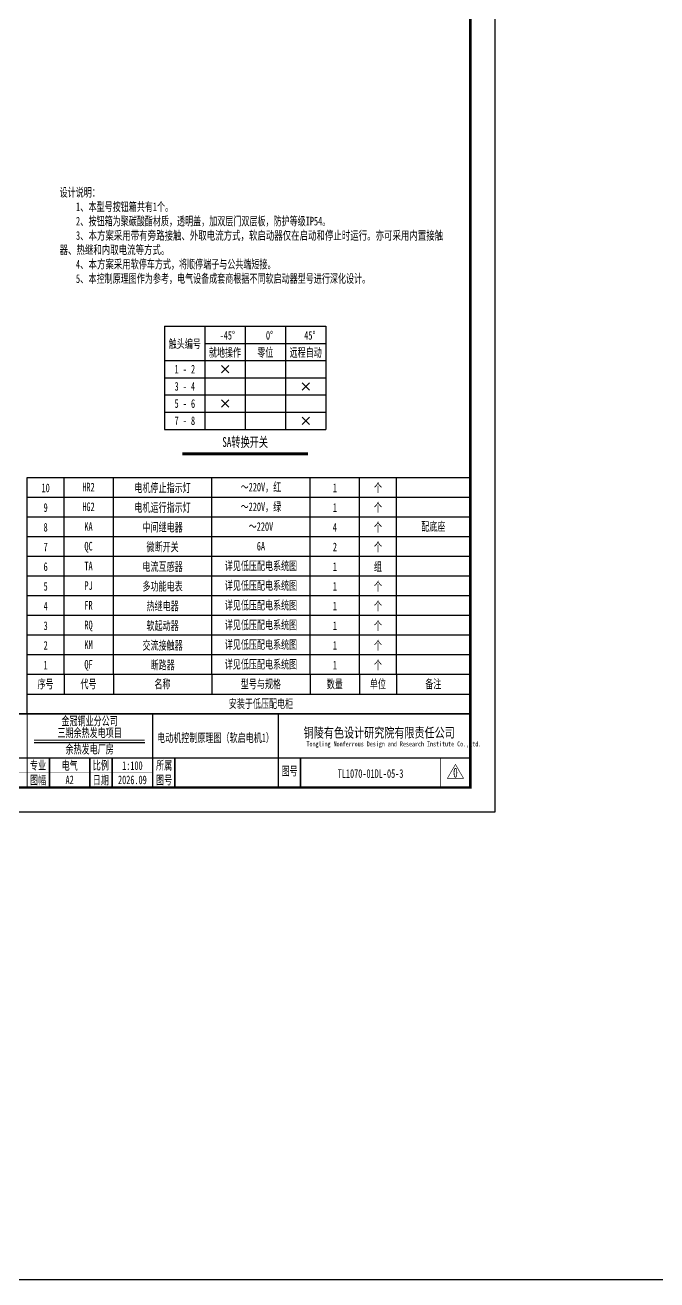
# Model space of a CAD drawing. Header units: millimetres. Extents: x -24326 to 675674, y 148048 to 606396.
# Drawn here: x 336288 to 361955, y 148048 to 199024 of the extents above; entities that cross this region are included whole.
import ezdxf
from ezdxf.enums import TextEntityAlignment as Align

# ---------------------------------------------------------------- set-up
doc = ezdxf.new("R2010")
doc.units = ezdxf.units.MM
doc.layers.add('CAXA0层', color=7, linetype='Continuous', lineweight=25)
doc.layers.add('SW', color=8, linetype='Continuous', lineweight=20)
for name, color, linetype in [('TEXT', 4, 'Continuous'), ('图框', 7, 'Continuous'), ('照明平面设备层', 1, 'Continuous')]:
    doc.layers.add(name, color=color, linetype=linetype)
doc.styles.add('HZ', font='simsun.ttf', dxfattribs={"width": 0.75})
doc.styles.add('标准', font='NSimSun.ttf', dxfattribs={"width": 0.667})

# ---------------------------------------------------------------- blocks, each defined once
blk = doc.blocks.new('3')
at = {"layer": 'TEXT', "color": 7, "lineweight": 25, "style": 'HZ', "width": 0.75}
for s, height, p in [('铜陵有色设计研究院有限责任公司', 400, (221501, 249018)), ('Tongling Nonferrous Design and Research Institute Co.,Ltd.', 200, (221613, 248659))]:
    blk.add_text(s, height=height, dxfattribs=at).set_placement(p)
blk = doc.blocks.new('铜陵有色图签02')
at = {"layer": '图框', "linetype": 'Continuous', "lineweight": 50}
for p, q in [((-38401, 3003), (-38401, 1)), ((-29100, 3001), (-29100, 0))]:
    blk.add_line(p, q, dxfattribs=at)
at = {"layer": '图框', "color": 7, "linetype": 'Continuous', "lineweight": 25}
for p, q in [((-36201, 3010), (-36201, 9)), ((-34701, 3010), (-34701, 9)), ((-33401, 3017), (-33401, 16)), ((-31901, 3017), (-31901, 16)), ((-30601, 3017), (-30601, 16)), ((-29100, 1201), (-37501, 1201))]:
    blk.add_line(p, q, dxfattribs=at)
at = {"layer": '图框', "color": 7, "linetype": 'Continuous', "lineweight": 35}
for p, q in [((-27300, 3001), (-27300, 1)), ((-21600, 1197), (-21600, -3)), ((-17100, 1200), (-17100, 0)), ((-15450, 0), (-15450, 1200)), ((-14550, 1200), (-14550, 0)), ((-12000, 1201), (-12000, 1)), ((-6900, 1202), (-6900, 2))]:
    blk.add_line(p, q, dxfattribs=at)
at = {"layer": '图框', "lineweight": 25}
blk.add_line((-17723, 1830), (-13223, 1830), dxfattribs=at)
at = {"layer": '图框', "lineweight": 70, "const_width": 70}
blk.add_lwpolyline([(-17980, 3001), (0, 3001), (-38401, 3001)], dxfattribs=at)
at = {"layer": '图框', "color": 7, "linetype": 'Continuous', "lineweight": 25, "const_width": 25}
for points in [[(-37501, 3000), (-37501, 0)], [(-25800, 3001), (-25800, 1)], [(-24300, 3001), (-24300, 1)], [(-23100, 2401), (-37501, 2401)], [(-23100, 1801), (-37501, 1801)], [(-23100, 1201), (-29100, 1201)], [(-12900, 600), (-18000, 600), (-37501, 600)], [(-602, 943), (-932, 371), (-272, 371), (-602, 943)]]:
    blk.add_lwpolyline(points, dxfattribs=at)
at = {"layer": '图框', "linetype": 'Continuous', "lineweight": 50, "const_width": 50}
for points in [[(-23100, 3001), (-23100, 1)], [(-18000, 3000), (-18000, 0)]]:
    blk.add_lwpolyline(points, dxfattribs=at)
at = {"layer": '图框', "lineweight": 50, "const_width": 50}
for points in [[(-12900, 3001), (-12900, 1)], [(-7800, 3001), (-7800, 1)], [(0, 3000), (0, 0)], [(-23100, 1200), (0, 1200)]]:
    blk.add_lwpolyline(points, dxfattribs=at)
at = {"layer": '图框', "lineweight": 25, "const_width": 35}
blk.add_lwpolyline([(-17723, 1930), (-13223, 1930)], dxfattribs=at)
at = {"layer": '图框', "color": 7, "linetype": 'Continuous', "lineweight": 35, "const_width": 25}
blk.add_lwpolyline([(-1200, 1201), (-1200, 0)], dxfattribs=at)
at = {"layer": '图框', "linetype": 'Continuous', "lineweight": 70, "const_width": 70}
blk.add_lwpolyline([(-38401, 1), (0, 0)], dxfattribs=at)
at = {"layer": '图框', "lineweight": 25}
blk.add_blockref('3', (-228268, -246986), dxfattribs=at)
at = {"layer": 'TEXT', "color": 7, "lineweight": 25, "style": '标准', "width": 0.667}
for s, height, p in [('总  图', 300, (-36862, 2555)), ('建  筑', 300, (-34062, 2562)), ('热  工', 300, (-31262, 2562)), ('项目负责人', 350, (-28197, 2541)), ('会', 300, (-37942, 2054)), ('冶  炼', 300, (-36862, 1955)), ('化  工', 300, (-34062, 1962)), ('给排水', 300, (-31262, 1962)), ('审  定', 350, (-28197, 1941)), ('签', 300, (-37942, 1404)), ('选  矿', 300, (-36862, 1355)), ('暖  通', 300, (-34062, 1362)), ('自  控', 300, (-31262, 1362)), ('审  核', 350, (-28197, 1341)), ('栏', 300, (-37942, 754)), ('采  矿', 300, (-36862, 754)), ('机  械', 300, (-34062, 761)), ('电  气', 300, (-31262, 761)), ('校  对', 350, (-28197, 741)), ('项目编号', 350, (-22343, 730)), ('专业', 350, (-17559, 730)), ('比例', 350, (-15009, 730)), ('所属', 350, (-12438, 730)), ('专  业', 300, (-36862, 170)), ('签  字', 300, (-35449, 170)), ('专  业', 300, (-34062, 177)), ('签  字', 300, (-32649, 177)), ('专  业', 300, (-31262, 177)), ('签  字', 300, (-29849, 177)), ('设  计', 350, (-28197, 139)), ('设计阶段', 350, (-22343, 130)), ('图幅', 350, (-17559, 130)), ('日期', 350, (-15009, 130)), ('图号', 350, (-12438, 130)), ('图号', 350, (-7339, 495))]:
    blk.add_text(s, height=height, dxfattribs=at).set_placement(p, align=Align.CENTER)

msp = doc.modelspace()

# ---------------------------------------------------------------- linework, layer by layer
at = {"color": 2, "linetype": 'ByBlock', "lineweight": -3, "ltscale": 100}
msp.add_line((675673.59742, 148047.80554), (-24326.40258, 148047.80554), dxfattribs=at)
at = {"layer": 'CAXA0层', "color": 2, "linetype": 'ByBlock', "lineweight": 40}
msp.add_line((342681.73204, 181631.34149), (347779.87733, 181631.34149), dxfattribs=at)
at = {"layer": 'CAXA0层', "color": 2, "linetype": 'ByBlock', "lineweight": 0}
msp.add_line((342681.73204, 181565.85856), (347779.87733, 181565.85856), dxfattribs=at)
at = {"layer": 'SW', "color": 7, "linetype": 'ByBlock', "lineweight": 25}
for p, q in [((341952.04116, 186789.99588), (348509.5682, 186789.99588)), ((341952.04116, 186789.99588), (341952.04116, 182600.94238)), ((343591.42292, 186789.99588), (343591.42292, 182600.94238)), ((345230.80468, 186789.99588), (345230.80468, 182600.94238)), ((346870.18644, 186789.99588), (346870.18644, 182600.94238)), ((348509.5682, 186789.99588), (348509.5682, 182600.94238)), ((343591.42292, 186091.8203), (348509.5682, 186091.8203)), ((341952.04116, 185393.64471), (348509.5682, 185393.64471)), ((344263.00839, 185190.90875), (344559.21921, 184894.69794)), ((344263.00839, 184894.69794), (344559.21921, 185190.90875)), ((341952.04116, 184695.46913), (348509.5682, 184695.46913)), ((347541.77192, 184492.73317), (347837.98273, 184196.52236)), ((347541.77192, 184196.52236), (347837.98273, 184492.73317)), ((341952.04116, 183997.29355), (348509.5682, 183997.29355)), ((344263.00839, 183794.55759), (344559.21921, 183498.34677)), ((344263.00839, 183498.34677), (344559.21921, 183794.55759)), ((341952.04116, 183299.11797), (348509.5682, 183299.11797)), ((347541.77192, 183096.382), (347837.98273, 182800.17119)), ((347541.77192, 182800.17119), (347837.98273, 183096.382)), ((341952.04116, 182600.94238), (348509.5682, 182600.94238)), ((341952.04116, 182600.94238), (348509.5682, 182600.94238)), ((341952.04116, 182600.94238), (348509.5682, 182600.94238)), ((336373.59742, 180649.21956), (337873.59742, 180649.21956)), ((336373.59742, 179849.21956), (336373.59742, 180649.21956)), ((337873.59742, 180649.21956), (339873.59742, 180649.21956)), ((337873.59742, 179849.21956), (337873.59742, 180649.21956)), ((339873.59742, 180649.21956), (343873.59742, 180649.21956)), ((339873.59742, 179849.21956), (339873.59742, 180649.21956)), ((343873.59742, 180649.21956), (347873.59742, 180649.21956)), ((343873.59742, 179849.21956), (343873.59742, 180649.21956)), ((347873.59742, 180649.21956), (349873.59742, 180649.21956)), ((347873.59742, 179849.21956), (347873.59742, 180649.21956)), ((349873.59742, 180649.21956), (351373.59742, 180649.21956)), ((349873.59742, 179849.21956), (349873.59742, 180649.21956)), ((351373.59742, 180649.21956), (354373.59742, 180649.21956)), ((351373.59742, 179849.21956), (351373.59742, 180649.21956)), ((336373.59742, 179849.21956), (337873.59742, 179849.21956)), ((336373.59742, 179049.21956), (336373.59742, 179849.21956)), ((337873.59742, 179849.21956), (339873.59742, 179849.21956)), ((337873.59742, 179049.21956), (337873.59742, 179849.21956)), ((339873.59742, 179849.21956), (343873.59742, 179849.21956)), ((339873.59742, 179049.21956), (339873.59742, 179849.21956)), ((343873.59742, 179849.21956), (347873.59742, 179849.21956)), ((343873.59742, 179049.21956), (343873.59742, 179849.21956)), ((347873.59742, 179849.21956), (349873.59742, 179849.21956)), ((347873.59742, 179049.21956), (347873.59742, 179849.21956)), ((349873.59742, 179849.21956), (351373.59742, 179849.21956)), ((349873.59742, 179049.21956), (349873.59742, 179849.21956)), ((351373.59742, 179849.21956), (354373.59742, 179849.21956)), ((351373.59742, 179049.21956), (351373.59742, 179849.21956)), ((336373.59742, 179049.21956), (337873.59742, 179049.21956)), ((336373.59742, 178249.21956), (336373.59742, 179049.21956)), ((337873.59742, 179049.21956), (339873.59742, 179049.21956)), ((337873.59742, 178249.21956), (337873.59742, 179049.21956)), ((339873.59742, 179049.21956), (343873.59742, 179049.21956)), ((339873.59742, 178249.21956), (339873.59742, 179049.21956)), ((343873.59742, 179049.21956), (347873.59742, 179049.21956)), ((343873.59742, 178249.21956), (343873.59742, 179049.21956)), ((347873.59742, 179049.21956), (349873.59742, 179049.21956)), ((347873.59742, 178249.21956), (347873.59742, 179049.21956)), ((349873.59742, 179049.21956), (351373.59742, 179049.21956)), ((349873.59742, 178249.21956), (349873.59742, 179049.21956)), ((351373.59742, 179049.21956), (354373.59742, 179049.21956)), ((351373.59742, 178249.21956), (351373.59742, 179049.21956)), ((336373.59742, 178249.21956), (337873.59742, 178249.21956)), ((336373.59742, 177449.21956), (336373.59742, 178249.21956)), ((337873.59742, 178249.21956), (339873.59742, 178249.21956)), ((337873.59742, 177449.21956), (337873.59742, 178249.21956)), ((339873.59742, 178249.21956), (343873.59742, 178249.21956)), ((339873.59742, 177449.21956), (339873.59742, 178249.21956)), ((343873.59742, 178249.21956), (347873.59742, 178249.21956)), ((343873.59742, 177449.21956), (343873.59742, 178249.21956)), ((347873.59742, 178249.21956), (349873.59742, 178249.21956)), ((347873.59742, 177449.21956), (347873.59742, 178249.21956)), ((349873.59742, 178249.21956), (351373.59742, 178249.21956)), ((349873.59742, 177449.21956), (349873.59742, 178249.21956)), ((351373.59742, 178249.21956), (354373.59742, 178249.21956)), ((351373.59742, 177449.21956), (351373.59742, 178249.21956)), ((336373.59742, 177449.21956), (337873.59742, 177449.21956)), ((336373.59742, 176649.21956), (336373.59742, 177449.21956)), ((337873.59742, 177449.21956), (339873.59742, 177449.21956)), ((337873.59742, 176649.21956), (337873.59742, 177449.21956)), ((339873.59742, 177449.21956), (343873.59742, 177449.21956)), ((339873.59742, 176649.21956), (339873.59742, 177449.21956)), ((343873.59742, 177449.21956), (347873.59742, 177449.21956)), ((343873.59742, 176649.21956), (343873.59742, 177449.21956)), ((347873.59742, 177449.21956), (349873.59742, 177449.21956)), ((347873.59742, 176649.21956), (347873.59742, 177449.21956)), ((349873.59742, 177449.21956), (351373.59742, 177449.21956)), ((349873.59742, 176649.21956), (349873.59742, 177449.21956)), ((351373.59742, 177449.21956), (354373.59742, 177449.21956)), ((351373.59742, 176649.21956), (351373.59742, 177449.21956)), ((336373.59742, 176649.21956), (337873.59742, 176649.21956)), ((336373.59742, 175849.21956), (336373.59742, 176649.21956)), ((337873.59742, 176649.21956), (339873.59742, 176649.21956)), ((337873.59742, 175849.21956), (337873.59742, 176649.21956)), ((339873.59742, 176649.21956), (343873.59742, 176649.21956)), ((339873.59742, 175849.21956), (339873.59742, 176649.21956)), ((343873.59742, 176649.21956), (347873.59742, 176649.21956)), ((343873.59742, 175849.21956), (343873.59742, 176649.21956)), ((347873.59742, 176649.21956), (349873.59742, 176649.21956)), ((347873.59742, 175849.21956), (347873.59742, 176649.21956)), ((349873.59742, 176649.21956), (351373.59742, 176649.21956)), ((349873.59742, 175849.21956), (349873.59742, 176649.21956)), ((351373.59742, 176649.21956), (354373.59742, 176649.21956)), ((351373.59742, 175849.21956), (351373.59742, 176649.21956)), ((336373.59742, 175849.21956), (337873.59742, 175849.21956)), ((336373.59742, 175049.21956), (336373.59742, 175849.21956)), ((337873.59742, 175849.21956), (339873.59742, 175849.21956)), ((337873.59742, 175049.21956), (337873.59742, 175849.21956)), ((339873.59742, 175849.21956), (343873.59742, 175849.21956)), ((339873.59742, 175049.21956), (339873.59742, 175849.21956)), ((343873.59742, 175849.21956), (347873.59742, 175849.21956)), ((343873.59742, 175049.21956), (343873.59742, 175849.21956)), ((347873.59742, 175849.21956), (349873.59742, 175849.21956)), ((347873.59742, 175049.21956), (347873.59742, 175849.21956)), ((349873.59742, 175849.21956), (351373.59742, 175849.21956)), ((349873.59742, 175049.21956), (349873.59742, 175849.21956)), ((351373.59742, 175849.21956), (354373.59742, 175849.21956)), ((351373.59742, 175049.21956), (351373.59742, 175849.21956)), ((336373.59742, 175049.21956), (337873.59742, 175049.21956)), ((336373.59742, 174249.21956), (336373.59742, 175049.21956)), ((337873.59742, 175049.21956), (339873.59742, 175049.21956)), ((337873.59742, 174249.21956), (337873.59742, 175049.21956)), ((339873.59742, 175049.21956), (343873.59742, 175049.21956)), ((339873.59742, 174249.21956), (339873.59742, 175049.21956)), ((343873.59742, 175049.21956), (347873.59742, 175049.21956)), ((343873.59742, 174249.21956), (343873.59742, 175049.21956)), ((347873.59742, 175049.21956), (349873.59742, 175049.21956)), ((347873.59742, 174249.21956), (347873.59742, 175049.21956)), ((349873.59742, 175049.21956), (351373.59742, 175049.21956)), ((349873.59742, 174249.21956), (349873.59742, 175049.21956)), ((351373.59742, 175049.21956), (354373.59742, 175049.21956)), ((351373.59742, 174249.21956), (351373.59742, 175049.21956)), ((336373.59742, 174249.21956), (337873.59742, 174249.21956)), ((336373.59742, 173449.21956), (336373.59742, 174249.21956)), ((337873.59742, 174249.21956), (339873.59742, 174249.21956)), ((337873.59742, 173449.21956), (337873.59742, 174249.21956)), ((339873.59742, 174249.21956), (343873.59742, 174249.21956)), ((339873.59742, 173449.21956), (339873.59742, 174249.21956)), ((343873.59742, 174249.21956), (347873.59742, 174249.21956)), ((343873.59742, 173449.21956), (343873.59742, 174249.21956)), ((347873.59742, 174249.21956), (349873.59742, 174249.21956)), ((347873.59742, 173449.21956), (347873.59742, 174249.21956)), ((349873.59742, 174249.21956), (351373.59742, 174249.21956)), ((349873.59742, 173449.21956), (349873.59742, 174249.21956)), ((351373.59742, 174249.21956), (354373.59742, 174249.21956)), ((351373.59742, 173449.21956), (351373.59742, 174249.21956)), ((336373.59742, 173449.21956), (337873.59742, 173449.21956)), ((336373.59742, 172649.21956), (336373.59742, 173449.21956)), ((337873.59742, 173449.21956), (339873.59742, 173449.21956)), ((337873.59742, 172649.21956), (337873.59742, 173449.21956)), ((339873.59742, 173449.21956), (343873.59742, 173449.21956)), ((339873.59742, 172649.21956), (339873.59742, 173449.21956)), ((343873.59742, 173449.21956), (347873.59742, 173449.21956)), ((343873.59742, 172649.21956), (343873.59742, 173449.21956)), ((347873.59742, 173449.21956), (349873.59742, 173449.21956)), ((347873.59742, 172649.21956), (347873.59742, 173449.21956)), ((349873.59742, 173449.21956), (351373.59742, 173449.21956)), ((349873.59742, 172649.21956), (349873.59742, 173449.21956)), ((351373.59742, 173449.21956), (354373.59742, 173449.21956)), ((351373.59742, 172649.21956), (351373.59742, 173449.21956)), ((336373.59742, 171849.21956), (336373.59742, 172649.21956)), ((336373.59742, 172649.21956), (354373.59742, 172649.21956)), ((337873.59742, 172649.21956), (337873.59742, 171849.21956)), ((339873.59742, 172649.21956), (339873.59742, 171849.21956)), ((343873.59742, 172649.21956), (343873.59742, 171849.21956)), ((347873.59742, 172649.21956), (347873.59742, 171849.21956)), ((349873.59742, 172649.21956), (349873.59742, 171849.21956)), ((351373.59742, 172649.21956), (351373.59742, 171849.21956)), ((336373.59742, 171849.21956), (354373.59742, 171849.21956)), ((336373.59742, 171049.21956), (336373.59742, 171849.21956))]:
    msp.add_line(p, q, dxfattribs=at)
at = {"layer": '图框', "linetype": 'Continuous', "lineweight": 100, "const_width": 100}
msp.add_lwpolyline([(298473.59742, 168047.80554), (354373.59742, 168047.80554), (354373.59742, 208047.80554), (298473.59742, 208047.80554)], close=True, dxfattribs=at)
at = {"layer": '照明平面设备层', "color": 0, "lineweight": -3, "ltscale": 100}
msp.add_lwpolyline([(295973.59742, 209047.80554), (355373.59742, 209047.80554), (355373.59742, 167047.80554), (295973.59742, 167047.80554)], close=True, dxfattribs=at)

# ---------------------------------------------------------------- block references
at = {"layer": '图框', "lineweight": 25}
msp.add_blockref('铜陵有色图签02', (354373.59742, 168047.80554), dxfattribs=at)

# ---------------------------------------------------------------- texts
at = {"layer": 'SW', "color": 7, "linetype": 'ByBlock', "lineweight": 25, "style": '标准', "width": 0.667}
for s, p in [('-45°', (344503.48257, 186246.06151)), ('0°', (346218.12682, 186246.06151)), ('45°', (347856.77369, 186246.06151)), ('触头编号', (342777.25164, 185900.4193)), ('就地操作', (344407.43308, 185547.88592)), ('零位', (346046.81484, 185547.88592)), ('远程自动', (347686.1966, 185547.88592)), ('1 - 2', (342777.25164, 184871.10772)), ('3 - 4', (342777.25164, 184172.93214)), ('5 - 6', (342777.25164, 183474.75656)), ('7 - 8', (342777.25164, 182776.58097)), ('～220V，红', (345869.74007, 180080.133)), ('10', (337123.59742, 180049.21956)), ('HR2', (338864.74007, 180080.133)), ('电机停止指示灯', (341873.59742, 180049.21956)), ('1', (348873.59742, 180049.21956)), ('个', (350623.59742, 180049.21956)), ('9', (337123.59742, 179249.21956)), ('HG2', (338864.74007, 179280.133)), ('电机运行指示灯', (341873.59742, 179249.21956)), ('～220V，绿', (345869.74007, 179280.133)), ('1', (348873.59742, 179249.21956)), ('个', (350623.59742, 179249.21956)), ('8', (337123.59742, 178449.21956)), ('KA', (338864.74007, 178480.133)), ('中间继电器', (341873.59742, 178449.21956)), ('～220V', (345869.74007, 178480.133)), ('4', (348873.59742, 178449.21956)), ('个', (350623.59742, 178449.21956)), ('配底座', (352869.74007, 178480.133)), ('7', (337123.59742, 177649.21956)), ('QC', (338864.74007, 177680.133)), ('微断开关', (341873.59742, 177649.21956)), ('6A', (345869.74007, 177680.133)), ('2', (348873.59742, 177649.21956)), ('个', (350623.59742, 177649.21956)), ('6', (337123.59742, 176849.21956)), ('TA', (338864.74007, 176880.133)), ('电流互感器', (341873.59742, 176849.21956)), ('详见低压配电系统图', (345869.74007, 176880.133)), ('1', (348873.59742, 176849.21956)), ('组', (350623.59742, 176849.21956)), ('5', (337123.59742, 176049.21956)), ('PJ', (338864.74007, 176080.133)), ('多功能电表', (341873.59742, 176049.21956)), ('详见低压配电系统图', (345869.74007, 176080.133)), ('1', (348873.59742, 176049.21956)), ('个', (350623.59742, 176049.21956)), ('4', (337123.59742, 175249.21956)), ('FR', (338864.74007, 175280.133)), ('热继电器', (341873.59742, 175249.21956)), ('详见低压配电系统图', (345869.74007, 175280.133)), ('1', (348873.59742, 175249.21956)), ('个', (350623.59742, 175249.21956)), ('软起动器', (341873.59742, 174449.21956)), ('详见低压配电系统图', (345869.74007, 174480.133)), ('个', (350623.59742, 174449.21956)), ('3', (337123.59742, 174449.21956)), ('RQ', (338864.74007, 174480.133)), ('1', (348873.59742, 174449.21956)), ('2', (337123.59742, 173649.21956)), ('KM', (338864.74007, 173680.133)), ('交流接触器', (341873.59742, 173649.21956)), ('详见低压配电系统图', (345869.74007, 173680.133)), ('1', (348873.59742, 173649.21956)), ('个', (350623.59742, 173649.21956)), ('1', (337123.59742, 172849.21956)), ('QF', (338864.74007, 172880.133)), ('断路器', (341873.59742, 172849.21956)), ('详见低压配电系统图', (345869.74007, 172880.133)), ('1', (348873.59742, 172849.21956)), ('个', (350623.59742, 172849.21956)), ('序号', (337121.74007, 172080.133)), ('代号', (338864.74007, 172080.133)), ('名称', (341869.74007, 172080.133)), ('型号与规格', (345869.74007, 172080.133)), ('数量', (348869.74007, 172080.133)), ('单位', (350619.74007, 172080.133)), ('备注', (352869.74007, 172080.133)), ('安装于低压配电柜', (345869.74007, 171280.133))]:
    msp.add_text(s, height=350, dxfattribs=at).set_placement(p, align=Align.CENTER)
at = {"layer": 'SW', "color": 2, "linetype": 'ByBlock', "lineweight": 25, "style": '标准', "width": 0.667}
msp.add_text('SA转换开关', height=400, dxfattribs=at).set_placement((345230.57695, 181886.35552), align=Align.CENTER)
at = {"layer": 'SW', "color": 4, "linetype": 'Continuous', "lineweight": 25, "style": '标准', "width": 0.667}
for s, height, p in [('金冠铜业分公司', 350, (338910.44932, 170576.69826)), ('三期余热发电项目', 350, (338910.44932, 170098.57327)), ('电动机控制原理图（软启电机1）', 350, (344024.50883, 169894.71849)), ('余热发电厂房', 350, (338910.44932, 169430.29975)), ('电气', 350, (338097.77392, 168767.48556)), ('1:100', 350, (340647.77392, 168767.48556)), ('TL1070-01DL-05-3', 350, (350322.91182, 168444.2761)), ('0', 400, (353771.3699, 168455.76591)), ('A2', 350, (338097.77392, 168187.78351)), ('2026.09', 350, (340647.77392, 168187.78351))]:
    msp.add_text(s, height=height, dxfattribs=at).set_placement(p, align=Align.CENTER)
at = {"layer": 'SW', "color": 0, "linetype": 'ByBlock', "lineweight": 25, "insert": (337689.60156, 192402.67754), "char_height": 350, "width": 15662.1832774, "attachment_point": 1, "style": '标准'}
msp.add_mtext('设计说明：\\P{\\W0.7;    1、\\W0.667;\\C7;本型号按钮箱共有1个。\\P\\W0.7;\\C0;    2、\\W0.667;\\C7;按钮箱为聚碳酸酯材质，透明盖，加双层门双层板，防护等级IP54。\\W0.7;\\C0;\\P    3、本方案采用带有旁路接触、外取电流方式，软启动器仅在启动和停止时运行。亦可采用内置接触器、热继和内取电流等方式。\\P    4、本方案采用\\W0.667;\\C7;软停车方式，将顺停端子与公共端短接。\\P\\W0.7;\\C0;    5、\\W0.667;\\C7;本控制原理图作为参考，电气设备成套商根据不同软启动器型号进行深化设计。}', dxfattribs=at)

doc.saveas('drawing.dxf')
